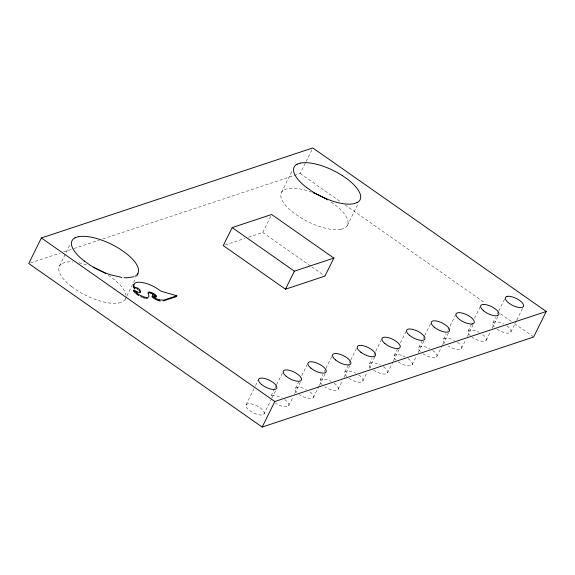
<?xml version="1.0" encoding="UTF-8"?>
<svg xmlns="http://www.w3.org/2000/svg" width="575" height="575" viewBox="0 0 575 575"><rect width="100%" height="100%" fill="white"/><g stroke="black" fill="none" stroke-linecap="round" stroke-linejoin="round"><path stroke-width="0.43" stroke-dasharray="2.88 2.16" d="M59.455 265.988L70.502 243.635M125.221 299.208L126.407 296.815M126.802 296.017L135.88 277.653M281.542 192.323L292.589 169.97M248.45 237.245L262.725 232.508L270.854 216.063M102.781 238.97L300.193 173.492L305.72 162.315M306.116 161.51L312.031 149.536M246.064 404.793L255.135 386.429M255.53 385.631L258.29 380.039M347.307 225.544L358.362 203.191M274.685 388.621L270.739 396.606A10.091 3.924 26.3 0 1 281.692 397.735M275.08 387.823L276.259 385.43M276.654 384.632L282.577 372.658M264.069 413.885A10.091 3.924 26.3 0 0 252.252 404.103A10.091 3.924 26.3 0 0 248.874 410.018A10.091 3.924 26.3 0 0 264.069 413.885L271.572 398.719M271.968 397.922L275.914 389.936M295.413 388.42L300.15 378.839M301.724 375.647L307.251 364.471M288.751 405.706L293.092 396.923M294.666 393.731L300.984 380.952M320.088 380.24L322.855 374.648M324.429 371.457L325.615 369.057M326.011 368.259L331.926 356.284M313.425 397.519L318.952 386.342M319.348 385.545L326.054 371.975M344.763 372.054L350.29 360.877M350.685 360.079L356.601 348.098M338.1 389.332L342.441 380.557M344.022 377.358L350.333 364.586M369.445 363.867L372.205 358.275M373.786 355.084L375.36 351.893M375.755 351.095L381.678 339.121M362.782 381.153L367.123 372.37M369.092 368.374L375.015 356.399M394.119 355.681L398.065 347.702M400.43 342.908L406.353 330.934M387.457 372.967L392.984 361.79M393.372 360.992L400.085 347.415M418.794 347.501L424.321 336.317M424.717 335.52L431.027 322.748M412.131 364.78L416.473 355.997M418.054 352.806L424.364 340.033M443.469 339.315L446.236 333.723M447.81 330.532L455.702 314.561M436.806 356.593L442.333 345.417M442.728 344.619L449.039 331.847M468.151 331.128L472.097 323.143M474.461 318.356L480.384 306.382M461.488 348.414L465.829 339.631M467.403 336.433L473.721 323.66M492.825 322.942L495.585 317.357M497.167 314.158L498.353 311.765M498.748 310.967L505.058 298.195M486.162 340.228L490.504 331.444M492.078 328.253L498 316.272M510.844 332.041L516.364 320.864M516.76 320.067L523.466 306.489M62.301 263.386L65.845 262.207A36.778 14.31 26.3 0 1 72.781 261.977M284.395 189.721L287.931 188.55A36.778 14.31 26.3 0 1 311.377 192.093M30.453 262.955L60.231 253.079M63.638 251.951L72.996 248.846M73.852 248.565L99.374 240.098M224.94 245.043L245.094 238.359M340.918 229.324L344.461 228.153A36.778 14.31 26.3 0 0 335.132 204.944L329.561 201.034M118.831 302.989L122.374 301.81A36.778 14.31 26.3 0 0 125.724 297.965M108.193 275.181L113.052 278.609A36.778 14.31 26.3 0 1 125.889 295.126M300.193 173.492L340.565 201.775M344.971 204.858L485.178 303.082M500.588 313.885L511.599 321.598M514.539 323.653L532.888 336.512M262.725 232.508L311.039 266.362M311.772 266.872L324.947 276.101M71.623 286.587L77.201 290.497A36.778 14.31 26.3 0 0 118.817 302.975M506.776 325.853A10.091 3.932 26.3 0 1 509.608 332.939A10.091 3.932 26.3 0 1 496.893 329.123M494.327 326.952A10.091 3.932 26.3 0 1 494.133 322.007A10.091 3.932 26.3 0 1 503.786 324.07M482.835 334.585A10.091 3.924 26.3 0 1 484.675 341.198A10.091 3.924 26.3 0 1 472.219 337.302M470.199 335.678A10.091 3.924 26.3 0 1 469.229 330.28A10.091 3.924 26.3 0 1 479.104 332.264M457.42 342.218A10.091 3.924 26.3 0 1 460.489 349.219A10.091 3.924 26.3 0 1 448.327 346.021M444.978 343.325A10.091 3.924 26.3 0 1 444.784 338.38A10.091 3.924 26.3 0 1 454.43 340.436M432.731 350.405A10.091 3.924 26.3 0 1 435.577 357.492A10.091 3.924 26.3 0 1 422.855 353.668M420.303 351.512A10.091 3.924 26.3 0 1 420.095 346.567A10.091 3.924 26.3 0 1 429.741 348.623M408.063 358.592A10.091 3.924 26.3 0 1 410.902 365.678A10.091 3.924 26.3 0 1 398.188 361.862M396.161 360.23A10.091 3.924 26.3 0 1 395.198 354.825A10.091 3.924 26.3 0 1 405.073 356.809M383.388 366.778A10.091 3.924 26.3 0 1 386.228 373.858A10.091 3.924 26.3 0 1 373.513 370.041M370.954 367.878A10.091 3.924 26.3 0 1 370.753 362.933A10.091 3.924 26.3 0 1 380.398 364.996M358.714 374.965A10.091 3.924 26.3 0 1 361.546 382.044A10.091 3.924 26.3 0 1 348.831 378.228M346.818 376.603A10.091 3.924 26.3 0 1 345.848 371.198A10.091 3.924 26.3 0 1 355.724 373.182M334.039 383.151A10.091 3.924 26.3 0 1 337.108 390.145A10.091 3.924 26.3 0 1 324.947 386.939M322.137 384.783A10.091 3.924 26.3 0 1 321.173 379.385A10.091 3.924 26.3 0 1 331.049 381.369M310.098 391.877A10.091 3.924 26.3 0 1 311.945 398.489A10.091 3.924 26.3 0 1 299.474 394.601M296.923 392.438A10.091 3.924 26.3 0 1 296.722 387.493A10.091 3.924 26.3 0 1 306.367 389.548M284.683 399.517A10.091 3.924 26.3 0 1 287.752 406.511A10.091 3.924 26.3 0 1 275.59 403.312M71.688 286.63A36.778 14.31 26.3 0 1 62.38 263.436M78.883 262.818A36.778 14.31 26.3 0 1 88.579 265.528M340.903 229.31A36.778 14.31 26.3 0 1 299.295 216.833L293.71 212.93A36.778 14.31 26.3 0 1 284.409 189.728"/><path stroke-width="0.86" d="M133.328 285.674L133.759 284.668M158.901 300.517L159.203 299.884L163.616 300.15L176.82 295.787L176.417 296.607L163.214 300.969M136.821 292.596L137.138 291.963L139.912 292.653A2.652 1.035 26.3 0 0 140.365 292.546C141.342 290.698 138.783 288.607 137.188 287.816A1.732 0.676 26.3 0 0 136.613 287.629L135.499 287.608A4.945 1.926 26.3 0 0 134.952 287.867L134.55 288.686L133.752 287.673M41.378 237.971L28.75 263.522L262.178 427.06L533.622 337.029L546.25 311.478L312.822 147.94L41.378 237.971L274.807 401.508L546.25 311.478M136.663 276.058L137.849 273.657M160.224 301.048L159.749 300.955A6.102 2.372 26.3 0 1 158.168 300.495L156.156 299.618A8.072 3.141 26.3 0 1 154.114 298.447A8.316 3.234 26.3 0 1 152.461 297.203L151.908 296.686L152.31 295.873L155.279 297.016A1.955 0.762 26.3 0 0 155.847 297.059C157.543 294.774 151.707 292.308 149.536 291.999A3.529 1.373 26.3 0 0 148.709 292.05C146.668 293.171 150.758 296.599 147.818 297.469A5.441 2.12 26.3 0 1 146.798 297.555L143.657 296.858L139.136 294.803L136.261 292.711L133.903 289.908L137.138 291.963M232.163 227.585L223.258 245.604L285.48 289.196L324.947 276.101L333.852 258.089L271.63 214.497L232.163 227.585L294.386 271.177L333.852 258.089M285.48 289.196L294.386 271.177M262.178 427.06L274.807 401.508M155.875 296.412L156.192 295.78M134.996 276.266L135.916 275.713M74.93 237.834L78.473 236.663M297.016 164.17L300.56 162.998M357.089 202.601L353.546 203.773A36.778 14.31 26.3 0 1 311.966 191.274L306.331 187.378M148.091 292.941L148.307 292.869A3.529 1.373 26.3 0 1 149.133 292.819L149.816 292.927M133.896 276.762L127.032 277.826M126.608 277.811L124.092 277.703M145.971 298.346L146.395 298.375A5.441 2.12 26.3 0 0 147.416 298.288M121.914 277.473L110.278 274.706A36.721 14.289 26.3 0 1 89.822 264.953L84.245 261.043M145.008 298.181L143.254 297.678M176.82 295.787L161.431 291.324A5.312 2.07 26.3 0 1 159.951 290.519C153.834 285.94 146.524 282.49 138.791 282.21A16.754 6.519 26.3 0 0 134.572 283.403L133.702 285.394L134.952 287.867M150.19 293.02L151.807 293.631M159.203 299.884L156.558 298.799A8.072 3.141 26.3 0 1 154.524 297.627A8.316 3.234 26.3 0 1 152.864 296.384L152.31 295.873M142.226 297.304L140.695 296.657M152.224 293.832L155.617 296.362M137.439 288.973L136.778 288.636A1.732 0.676 26.3 0 0 136.577 288.557M138.733 295.622L135.858 293.53M342.19 175.483L347.767 179.393A36.778 14.31 26.3 0 1 357.068 202.594M137.605 289.074L138.079 289.419M360.726 352.144L361.467 352.691M152.317 293.645L155.825 296.369M134.076 291.194L133.501 290.727L135.183 292.883M139.013 290.325L140.027 291.805M155.789 296.599L156.005 297.016M133.565 287.313L133.299 286.213M134.55 288.686A4.945 1.926 26.3 0 1 135.096 288.427M507.215 296.369A10.084 3.924 26.3 0 0 508.774 303.032L509.522 303.578A10.084 3.924 26.3 0 0 521.137 307.603A10.091 3.932 26.3 0 0 520.483 301.12A10.091 3.932 26.3 0 0 507.2 296.348M360.719 352.137A10.091 3.924 26.3 0 1 362.681 345.604A10.091 3.924 26.3 0 1 375.583 355.084A10.091 3.924 26.3 0 1 361.459 352.676M137.008 274.749A36.8 14.318 26.3 0 0 125.681 253.057L120.103 249.147A36.8 14.318 26.3 0 0 78.509 236.692M84.331 261.057A36.8 14.318 26.3 0 1 75.016 237.849M93.215 267.26A36.778 14.31 26.3 0 1 105.498 273.477M306.446 187.407A36.778 14.31 26.3 0 1 297.138 164.213M300.632 163.056A36.778 14.31 26.3 0 1 342.247 175.533M312.965 192.661A36.778 14.31 26.3 0 1 327.592 199.82M483.597 310.809A10.091 3.924 26.3 0 0 498.784 314.676A10.091 3.924 26.3 0 0 486.975 304.894A10.091 3.924 26.3 0 0 483.597 310.809M472.355 323.89A10.091 3.924 26.3 0 0 470.788 317.22A10.084 3.924 26.3 0 0 457.851 312.743A10.091 3.924 26.3 0 0 460.165 319.937A10.084 3.924 26.3 0 0 472.355 323.897M434.233 327.168A10.091 3.924 26.3 0 0 449.427 331.049A10.091 3.924 26.3 0 0 437.618 321.26A10.091 3.924 26.3 0 0 434.233 327.168M409.558 335.354A10.091 3.924 26.3 0 0 424.76 339.228A10.091 3.924 26.3 0 0 412.943 329.439A10.091 3.924 26.3 0 0 409.558 335.354M384.883 343.541A10.091 3.924 26.3 0 0 400.078 347.415A10.091 3.924 26.3 0 0 388.269 337.633A10.091 3.924 26.3 0 0 384.883 343.541M335.534 359.914A10.091 3.924 26.3 0 0 350.728 363.781A10.091 3.924 26.3 0 0 338.912 353.999A10.091 3.924 26.3 0 0 335.534 359.914M310.852 368.101A10.091 3.924 26.3 0 0 326.054 371.967A10.091 3.924 26.3 0 0 314.23 362.185A10.091 3.924 26.3 0 0 310.852 368.101M286.178 376.28A10.091 3.924 26.3 0 0 301.372 380.154A10.091 3.924 26.3 0 0 289.563 370.372A10.091 3.924 26.3 0 0 286.178 376.28M261.503 384.467A10.091 3.924 26.3 0 0 276.697 388.341A10.091 3.924 26.3 0 0 264.881 378.551A10.091 3.924 26.3 0 0 261.503 384.467"/></g></svg>
